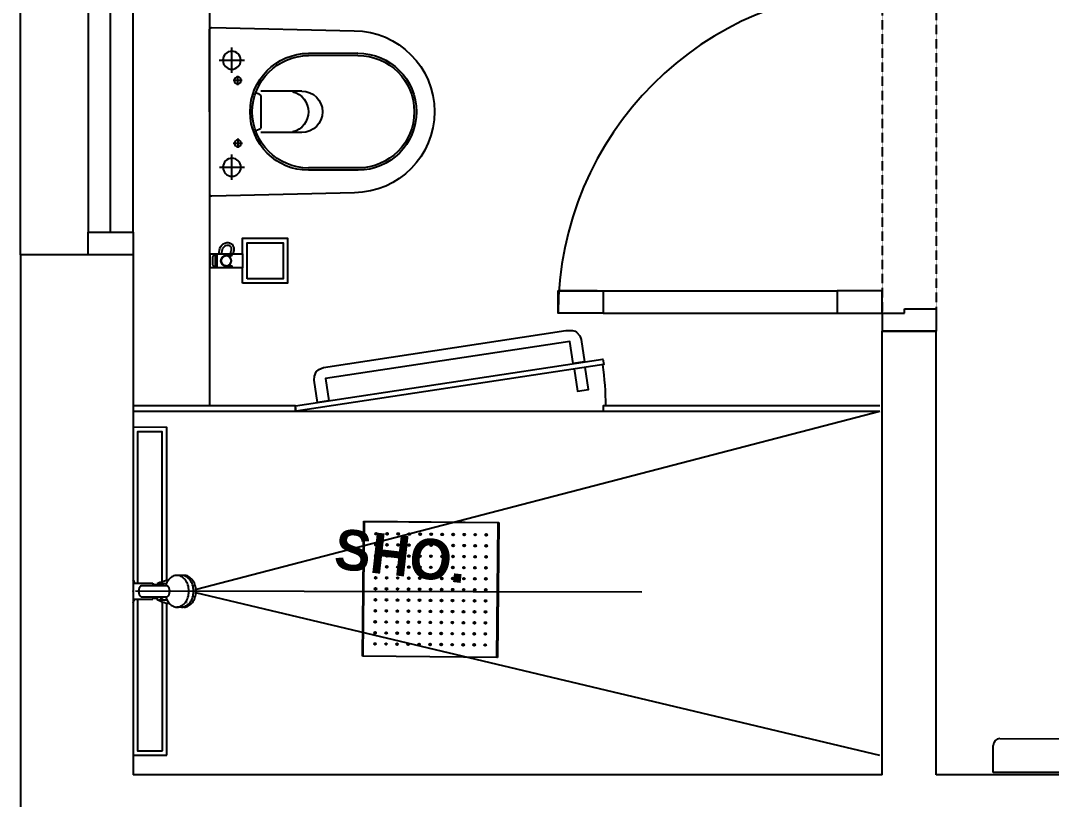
# Model space of a CAD drawing. Extents: x -678889171 to 586587, y -792238163 to 335485.
# Drawn here: x 83495 to 85786, y 76246 to 77978 of the extents above; entities that cross this region are included whole.
import ezdxf
from ezdxf.enums import TextEntityAlignment as Align

# ---------------------------------------------------------------- set-up
doc = ezdxf.new("R2010")
doc.units = 0
doc.header["$MEASUREMENT"] = 0
doc.set_wipeout_variables(frame=1)
doc.linetypes.add('XR-A-TYP36$0$XR-A-TYP-2-3-4-5-6-7-8-9-10$0$HIDDEN', pattern=[0.375, 0.25, -0.125])
doc.layers.get('0').update_dxf_attribs({"color": 8})
for name, color, linetype in [('9TH-FURN$0$XR-A-9TH-OLD DESIGN$0$A-SITE-PATT', 252, 'Continuous'), ('9TH-FURN$0$XR-A-9TH-OLD DESIGN$0$I-FURN', 252, 'Continuous'), ('XR-A-9TH-FLOOR$0$A-WALL', 252, 'Continuous'), ('XR-A-TYP36$0$A-FURN-SANT', 252, 'Continuous'), ('XR-A-TYP36$0$A-GLAZ', 252, 'Continuous'), ('XR-A-TYP36$0$A-SITE-PATT', 252, 'Continuous'), ('XR-A-TYP36$0$I-FLOR', 252, 'Continuous'), ('XR-A-TYP36$0$I-WC', 252, 'Continuous'), ('XR-A-TYP36$0$Main builing-00$0$I-WC', 252, 'Continuous'), ('XR-A-TYP36$0$XR-A-TYP-2-3-4-5-6-7-8-9-10$0$A-DOOR', 252, 'Continuous'), ('XR-A-TYP36$0$XR-A-TYP-2-3-4-5-6-7-8-9-10$0$A-FLOR-OVHD', 252, 'XR-A-TYP36$0$XR-A-TYP-2-3-4-5-6-7-8-9-10$0$HIDDEN'), ('XR-A-TYP36$0$XR-A-TYP-2-3-4-5-6-7-8-9-10$0$A-GLAZ', 252, 'Continuous'), ('XR-A-TYP36$0$XR-A-TYP-2-3-4-5-6-7-8-9-10$0$A-WALL', 252, 'Continuous'), ('XR-A-TYP36$0$XREF_3BR$0$I-GLAZ-FULL', 252, 'Continuous'), ('XR-A-TYP36$0$XREF_3BR$0$WC-SERIAL', 252, 'Continuous')]:
    doc.layers.add(name, color=color, linetype=linetype)
doc.styles.add('XR-A-TYP36$0$XREF_1BR$0$KZT', font='')
doc.styles.add('XR-A-TYP36$0$XREF_3BR$0$Standard', font='arial.ttf')
doc.styles.get('XR-A-TYP36$0$XREF_1BR$0$KZT').set_extended_font_data('AvantGarde LT Medium', bold=True)

# ---------------------------------------------------------------- blocks, each defined once
blk = doc.blocks.new('9TH-FURN$0$XR-A-9TH-OLD DESIGN$0$XREF_1BR$0$GFDF')
at = {"layer": '9TH-FURN$0$XR-A-9TH-OLD DESIGN$0$I-FURN'}
for p, q in [((45353.9, 8278.2, 0), (48387.1, 8278.2, 0)), ((48387.1, 8278.2, 0), (48387.1, 8218.2, 0)), ((48372.1, 8203.2, 0), (45368.9, 8203.2, 0)), ((48372.1, 8203.2, 0), (48372.1, 8203.2, 0))]:
    blk.add_line(p, q, dxfattribs=at)
blk.add_arc((48372.1, 8218.2, 0), 15, 270, 0, dxfattribs=at)
blk = doc.blocks.new('9TH-FURN$0$XR-A-9TH-OLD DESIGN$0$f1')
at = {"layer": '9TH-FURN$0$XR-A-9TH-OLD DESIGN$0$I-FURN', "extrusion": (-1.27567e-09, -1.34126e-09, 1), "rotation": 179.7973208748322}
blk.add_blockref('9TH-FURN$0$XR-A-9TH-OLD DESIGN$0$XREF_1BR$0$GFDF', (136894.8, 70891.1, 0), dxfattribs=at)
blk = doc.blocks.new('XR-A-TYP36$0$XREF_3BR$0$YHFH')
at = {"layer": 'XR-A-TYP36$0$A-FURN-SANT'}
for p, q in [((3812.9, 8626), (3812.9, 8570.1)), ((3785, 8598.1), (3840.8, 8598.1)), ((4093.3, 8605.1), (3983.3, 8605.1)), ((4093.3, 8600), (3983.3, 8600)), ((3825.9, 8534.2), (3825.9, 8555.2)), ((3836.2, 8545.1), (3815.7, 8545.1)), ((3873.8, 8514.4), (3865.7, 8517.3)), ((3968.3, 8521.1), (3877.1, 8521.1)), ((3877.1, 8440.4), (3877.1, 8509.7)), ((3873.8, 8435.7), (3865.7, 8432.8)), ((3825.9, 8415.9), (3825.9, 8394.9)), ((3968.3, 8429), (3877.1, 8429)), ((3812.9, 8388), (3812.9, 8332.1)), ((3836.2, 8405.1), (3815.7, 8405.1)), ((3785, 8360.1), (3840.8, 8360.1)), ((4093.3, 8350.1), (3983.3, 8350.1)), ((4093.3, 8345.1), (3983.3, 8345.1))]:
    blk.add_line(p, q, dxfattribs=at)
blk.add_lwpolyline([(3763.3, 8292.6, 0.420556), (3768.4, 8287.6), (4085, 8295.1, 0.990797), (4085, 8655.1), (3768.3, 8662.6, 0.414202), (3763.3, 8657.6)], format="xyb", close=True, dxfattribs=at)
for centre, radius in [((3812.9, 8598.1), 20), ((3825.9, 8545.1), 7.5), ((3825.9, 8405.1), 7.5), ((3812.9, 8360.1), 20)]:
    blk.add_circle(centre, radius, dxfattribs=at)
for centre, radius, start, end in [((3983.3, 8475.1), 130, 90, 270), ((3983.3, 8475.1), 125, 90, 270), ((4093.3, 8475.1), 130, 270, 90), ((4093.3, 8475.1), 125, 270, 90), ((3872.1, 8509.7), 5, 0, 70.2415), ((3937.1, 8475.1), 46, 284.2033, 75.7967), ((3968.3, 8475.1), 46, 270, 90), ((3872.1, 8440.4), 5, 289.7585, 0)]:
    blk.add_arc(centre, radius, start, end, dxfattribs=at)
blk = doc.blocks.new('XR-A-TYP36$0$Main builing-00$0$210915_PA_Layout$0$Xref_Tower B_01-09F|Gutter1')
blk.add_wipeout([(0, 0), (0, -0.1), (0.1, -0.1), (0.1, 0)]).dxf.layer = 'XR-A-TYP36$0$A-FURN-SANT'
at = {"layer": 'XR-A-TYP36$0$A-FURN-SANT'}
for points in [[(0, 0), (0.1, 0), (0.1, -0.1), (0, -0.1)], [(0.01, -0.01), (0.09, -0.01), (0.09, -0.09), (0.01, -0.09)]]:
    blk.add_lwpolyline(points, close=True, dxfattribs=at)
blk = doc.blocks.new('XR-A-TYP36$0$Main builing-00$0$210915_PA_Layout$0$A$C42064D30')
blk.add_wipeout([(15.7, -72.9), (15.7, -16.2), (14.8, -15.6), (14.8, 0), (-15, 0), (-14.8, -15.6), (-15.7, -16.2), (-15.7, -20.9), (-19.5, -21), (-24.7, -21.8), (-29.7, -23.4), (-34.1, -26.2), (-37.5, -29.9), (-40.1, -34.8), (-40.8, -39.3), (-40.4, -43.4), (-38.8, -47.1), (-36.4, -50.1), (-33, -52.2), (-28.5, -53.7), (-23.9, -53.5), (-19.1, -52.7), (-15.7, -51.7), (-15.7, -45.5), (-19.5, -46.5), (-25, -47.6), (-28.9, -47.6), (-31.1, -46.5), (-33.4, -44.5), (-34.6, -41.5), (-34.6, -38), (-33.8, -35.3), (-32.2, -32.5), (-29.8, -30.5), (-26.1, -28.5), (-21.9, -27.4), (-17.6, -26.8), (-15.7, -26.9), (-15.7, -20.9), (-15.7, -72.9)]).dxf.layer = 'XR-A-TYP36$0$A-FURN-SANT'
at = {"layer": 'XR-A-TYP36$0$A-FURN-SANT'}
for points in [[(-11.5, -50), (-14.5, -50), (-15, 0), (15, 0), (14.5, -50), (11.5, -50)], [(-14.8, -15.6), (-15, 0), (15, 0), (14.8, -15.6)], [(15.7, -16.2), (-15.7, -16.2)], [(-13.5, -14.8), (13.5, -14.8)], [(-12.4, -11.8), (12.4, -11.8)], [(-11.5, -36.4), (-11.5, -50)], [(11.5, -36.4), (11.5, -50)]]:
    blk.add_lwpolyline(points, dxfattribs=at)
for points in [[(-15.6, -20.9, 0.127976), (-30.7, -24, 0.250832), (-40.6, -37.9, 0.487455), (-25.2, -53.6, 0.040635), (-15.7, -51.7, 0.040635)], [(-15.7, -26.9, 0.129566), (-28, -29.4, 0.250832), (-34.7, -38.7, 0.487455), (-25.9, -47.6, 0.048655), (-15.7, -45.5, 0.044421)]]:
    blk.add_lwpolyline(points, format="xyb", dxfattribs=at)
blk.add_lwpolyline([(-15.7, -72.9), (15.7, -72.9), (15.7, -16.2), (13.5, -14.8), (12.4, -11.8), (12.9, -11.2), (12.9, -9.3), (10.9, -7.6), (8.2, -6.9), (-8.2, -6.9), (-10.9, -7.6), (-12.9, -9.3), (-12.9, -11.2), (-12.4, -11.8), (-13.5, -14.8), (-15.7, -16.2)], close=True, dxfattribs=at)
blk.add_circle((0, -36.4), 11.5, dxfattribs=at)
blk.add_arc((0, -36.4), 11.5, 0, 180, dxfattribs=at)
blk = doc.blocks.new('XR-A-TYP36$0$XREF_3BR$0$XREF-1BA$0$11TH FLOOR PLAN EAST TOWER$0$11TH TO 17TH FLOOR PLAN EAST TOWER$0$CEILING SHOWER')
at = {"layer": 'XR-A-TYP36$0$A-FURN-SANT'}
for p, q in [((0, 30), (30, 30)), ((0, 0), (0, 30)), ((0, 30), (0.1, 29.9)), ((0.1, 29.9), (0.1, 0.1)), ((29.9, 29.9), (0.1, 29.9)), ((30, 30), (29.9, 29.9)), ((29.9, 0.1), (29.9, 29.9)), ((30, 30), (30, 0)), ((0.1, 0.1), (0, 0)), ((30, 0), (0, 0)), ((0.1, 0.1), (29.9, 0.1)), ((29.9, 0.1), (30, 0))]:
    blk.add_line(p, q, dxfattribs=at)
for centre, radius in [((2.75, 27.25), 0.2), ((2.75, 27.25), 0.175), ((2.75, 27.25), 0.125), ((2.75, 27.25), 0.05), ((5.2, 27.25), 0.2), ((5.2, 27.25), 0.175), ((5.2, 27.25), 0.125), ((5.2, 27.25), 0.05), ((7.65, 27.25), 0.2), ((7.65, 27.25), 0.175), ((7.65, 27.25), 0.125), ((7.65, 27.25), 0.05), ((10.1, 27.25), 0.2), ((10.1, 27.25), 0.175), ((10.1, 27.25), 0.125), ((10.1, 27.25), 0.05), ((12.55, 27.25), 0.2), ((12.55, 27.25), 0.175), ((12.55, 27.25), 0.125), ((12.55, 27.25), 0.05), ((15, 27.25), 0.2), ((15, 27.25), 0.175), ((15, 27.25), 0.125), ((15, 27.25), 0.05), ((17.45, 27.25), 0.2), ((17.45, 27.25), 0.175), ((17.45, 27.25), 0.125), ((17.45, 27.25), 0.05), ((19.9, 27.25), 0.2), ((19.9, 27.25), 0.175), ((19.9, 27.25), 0.125), ((19.9, 27.25), 0.05), ((22.35, 27.25), 0.2), ((22.35, 27.25), 0.175), ((22.35, 27.25), 0.125), ((22.35, 27.25), 0.05), ((24.8, 27.25), 0.2), ((24.8, 27.25), 0.175), ((24.8, 27.25), 0.125), ((24.8, 27.25), 0.05), ((27.25, 27.25), 0.2), ((27.25, 27.25), 0.175), ((27.25, 27.25), 0.125), ((27.25, 27.25), 0.05), ((2.75, 24.8), 0.2), ((2.75, 24.8), 0.175), ((2.75, 24.8), 0.125), ((2.75, 24.8), 0.05), ((5.2, 24.8), 0.2), ((5.2, 24.8), 0.175), ((5.2, 24.8), 0.125), ((5.2, 24.8), 0.05), ((7.65, 24.8), 0.2), ((7.65, 24.8), 0.175), ((7.65, 24.8), 0.125), ((7.65, 24.8), 0.05), ((10.1, 24.8), 0.2), ((10.1, 24.8), 0.175), ((10.1, 24.8), 0.125), ((10.1, 24.8), 0.05), ((12.55, 24.8), 0.2), ((12.55, 24.8), 0.175), ((12.55, 24.8), 0.125), ((12.55, 24.8), 0.05), ((15, 24.8), 0.2), ((15, 24.8), 0.175), ((15, 24.8), 0.125), ((15, 24.8), 0.05), ((17.45, 24.8), 0.2), ((17.45, 24.8), 0.175), ((17.45, 24.8), 0.125), ((17.45, 24.8), 0.05), ((19.9, 24.8), 0.2), ((19.9, 24.8), 0.175), ((19.9, 24.8), 0.125), ((19.9, 24.8), 0.05), ((22.35, 24.8), 0.2), ((22.35, 24.8), 0.175), ((22.35, 24.8), 0.125), ((22.35, 24.8), 0.05), ((24.8, 24.8), 0.2), ((24.8, 24.8), 0.175), ((24.8, 24.8), 0.125), ((24.8, 24.8), 0.05), ((27.25, 24.8), 0.2), ((27.25, 24.8), 0.175), ((27.25, 24.8), 0.125), ((27.25, 24.8), 0.05), ((2.75, 22.35), 0.2), ((2.75, 22.35), 0.175), ((2.75, 22.35), 0.125), ((2.75, 22.35), 0.05), ((5.2, 22.35), 0.2), ((5.2, 22.35), 0.175), ((5.2, 22.35), 0.125), ((5.2, 22.35), 0.05), ((7.65, 22.35), 0.2), ((7.65, 22.35), 0.175), ((7.65, 22.35), 0.125), ((7.65, 22.35), 0.05), ((10.1, 22.35), 0.2), ((10.1, 22.35), 0.175), ((10.1, 22.35), 0.125), ((10.1, 22.35), 0.05), ((12.55, 22.35), 0.2), ((12.55, 22.35), 0.175), ((12.55, 22.35), 0.125), ((12.55, 22.35), 0.05), ((15, 22.35), 0.2), ((15, 22.35), 0.175), ((15, 22.35), 0.125), ((15, 22.35), 0.05), ((17.45, 22.35), 0.2), ((17.45, 22.35), 0.175), ((17.45, 22.35), 0.125), ((17.45, 22.35), 0.05), ((19.9, 22.35), 0.2), ((19.9, 22.35), 0.175), ((19.9, 22.35), 0.125), ((19.9, 22.35), 0.05), ((22.35, 22.35), 0.2), ((22.35, 22.35), 0.175), ((22.35, 22.35), 0.125), ((22.35, 22.35), 0.05), ((24.8, 22.35), 0.2), ((24.8, 22.35), 0.175), ((24.8, 22.35), 0.125), ((24.8, 22.35), 0.05), ((27.25, 22.35), 0.2), ((27.25, 22.35), 0.175), ((27.25, 22.35), 0.125), ((27.25, 22.35), 0.05), ((2.75, 19.9), 0.2), ((2.75, 19.9), 0.175), ((2.75, 19.9), 0.125), ((2.75, 19.9), 0.05), ((5.2, 19.9), 0.2), ((5.2, 19.9), 0.175), ((5.2, 19.9), 0.125), ((5.2, 19.9), 0.05), ((7.65, 19.9), 0.2), ((7.65, 19.9), 0.175), ((7.65, 19.9), 0.125), ((7.65, 19.9), 0.05), ((10.1, 19.9), 0.2), ((10.1, 19.9), 0.175), ((10.1, 19.9), 0.125), ((10.1, 19.9), 0.05), ((12.55, 19.9), 0.2), ((12.55, 19.9), 0.175), ((12.55, 19.9), 0.125), ((12.55, 19.9), 0.05), ((15, 19.9), 0.2), ((15, 19.9), 0.175), ((15, 19.9), 0.125), ((15, 19.9), 0.05), ((17.45, 19.9), 0.2), ((17.45, 19.9), 0.175), ((17.45, 19.9), 0.125), ((17.45, 19.9), 0.05), ((19.9, 19.9), 0.2), ((19.9, 19.9), 0.175), ((19.9, 19.9), 0.125), ((19.9, 19.9), 0.05), ((22.35, 19.9), 0.2), ((22.35, 19.9), 0.175), ((22.35, 19.9), 0.125), ((22.35, 19.9), 0.05), ((24.8, 19.9), 0.2), ((24.8, 19.9), 0.175), ((24.8, 19.9), 0.125), ((24.8, 19.9), 0.05), ((27.25, 19.9), 0.2), ((27.25, 19.9), 0.175), ((27.25, 19.9), 0.125), ((27.25, 19.9), 0.05), ((2.75, 17.45), 0.2), ((2.75, 17.45), 0.175), ((2.75, 17.45), 0.125), ((2.75, 17.45), 0.05), ((5.2, 17.45), 0.2), ((5.2, 17.45), 0.175), ((5.2, 17.45), 0.125), ((5.2, 17.45), 0.05), ((7.65, 17.45), 0.2), ((7.65, 17.45), 0.175), ((7.65, 17.45), 0.125), ((7.65, 17.45), 0.05), ((10.1, 17.45), 0.2), ((10.1, 17.45), 0.175), ((10.1, 17.45), 0.125), ((10.1, 17.45), 0.05), ((12.55, 17.45), 0.2), ((12.55, 17.45), 0.175), ((12.55, 17.45), 0.125), ((12.55, 17.45), 0.05), ((15, 17.45), 0.2), ((15, 17.45), 0.175), ((15, 17.45), 0.125), ((15, 17.45), 0.05), ((17.45, 17.45), 0.2), ((17.45, 17.45), 0.175), ((17.45, 17.45), 0.125), ((17.45, 17.45), 0.05), ((19.9, 17.45), 0.2), ((19.9, 17.45), 0.175), ((19.9, 17.45), 0.125), ((19.9, 17.45), 0.05), ((22.35, 17.45), 0.2), ((22.35, 17.45), 0.175), ((22.35, 17.45), 0.125), ((22.35, 17.45), 0.05), ((24.8, 17.45), 0.2), ((24.8, 17.45), 0.175), ((24.8, 17.45), 0.125), ((24.8, 17.45), 0.05), ((27.25, 17.45), 0.2), ((27.25, 17.45), 0.175), ((27.25, 17.45), 0.125), ((27.25, 17.45), 0.05), ((2.75, 15), 0.2), ((2.75, 15), 0.175), ((2.75, 15), 0.125), ((2.75, 15), 0.05), ((5.2, 15), 0.2), ((5.2, 15), 0.175), ((5.2, 15), 0.125), ((5.2, 15), 0.05), ((7.65, 15), 0.2), ((7.65, 15), 0.175), ((7.65, 15), 0.125), ((7.65, 15), 0.05), ((10.1, 15), 0.2), ((10.1, 15), 0.175), ((10.1, 15), 0.125), ((10.1, 15), 0.05), ((12.55, 15), 0.2), ((12.55, 15), 0.175), ((12.55, 15), 0.125), ((12.55, 15), 0.05), ((15, 15), 0.2), ((15, 15), 0.175), ((15, 15), 0.125), ((15, 15), 0.05), ((17.45, 15), 0.2), ((17.45, 15), 0.175), ((17.45, 15), 0.125), ((17.45, 15), 0.05), ((19.9, 15), 0.2), ((19.9, 15), 0.175), ((19.9, 15), 0.125), ((19.9, 15), 0.05), ((22.35, 15), 0.2), ((22.35, 15), 0.175), ((22.35, 15), 0.125), ((22.35, 15), 0.05), ((24.8, 15), 0.2), ((24.8, 15), 0.175), ((24.8, 15), 0.125), ((24.8, 15), 0.05), ((27.25, 15), 0.2), ((27.25, 15), 0.175), ((27.25, 15), 0.125), ((27.25, 15), 0.05), ((2.75, 12.55), 0.2), ((2.75, 12.55), 0.175), ((2.75, 12.55), 0.125), ((2.75, 12.55), 0.05), ((5.2, 12.55), 0.2), ((5.2, 12.55), 0.175), ((5.2, 12.55), 0.125), ((5.2, 12.55), 0.05), ((7.65, 12.55), 0.2), ((7.65, 12.55), 0.175), ((7.65, 12.55), 0.125), ((7.65, 12.55), 0.05), ((10.1, 12.55), 0.2), ((10.1, 12.55), 0.175), ((10.1, 12.55), 0.125), ((10.1, 12.55), 0.05), ((12.55, 12.55), 0.2), ((12.55, 12.55), 0.175), ((12.55, 12.55), 0.125), ((12.55, 12.55), 0.05), ((15, 12.55), 0.2), ((15, 12.55), 0.175), ((15, 12.55), 0.125), ((15, 12.55), 0.05), ((17.45, 12.55), 0.2), ((17.45, 12.55), 0.175), ((17.45, 12.55), 0.125), ((17.45, 12.55), 0.05), ((19.9, 12.55), 0.2), ((19.9, 12.55), 0.175), ((19.9, 12.55), 0.125), ((19.9, 12.55), 0.05), ((22.35, 12.55), 0.2), ((22.35, 12.55), 0.175), ((22.35, 12.55), 0.125), ((22.35, 12.55), 0.05), ((24.8, 12.55), 0.2), ((24.8, 12.55), 0.175), ((24.8, 12.55), 0.125), ((24.8, 12.55), 0.05), ((27.25, 12.55), 0.2), ((27.25, 12.55), 0.175), ((27.25, 12.55), 0.125), ((27.25, 12.55), 0.05), ((2.75, 10.1), 0.2), ((2.75, 10.1), 0.175), ((2.75, 10.1), 0.125), ((2.75, 10.1), 0.05), ((5.2, 10.1), 0.2), ((5.2, 10.1), 0.175), ((5.2, 10.1), 0.125), ((5.2, 10.1), 0.05), ((7.65, 10.1), 0.2), ((7.65, 10.1), 0.175), ((7.65, 10.1), 0.125), ((7.65, 10.1), 0.05), ((10.1, 10.1), 0.2), ((10.1, 10.1), 0.175), ((10.1, 10.1), 0.125), ((10.1, 10.1), 0.05), ((12.55, 10.1), 0.2), ((12.55, 10.1), 0.175), ((12.55, 10.1), 0.125), ((12.55, 10.1), 0.05), ((15, 10.1), 0.2), ((15, 10.1), 0.175), ((15, 10.1), 0.125), ((15, 10.1), 0.05), ((17.45, 10.1), 0.2), ((17.45, 10.1), 0.175), ((17.45, 10.1), 0.125), ((17.45, 10.1), 0.05), ((19.9, 10.1), 0.2), ((19.9, 10.1), 0.175), ((19.9, 10.1), 0.125), ((19.9, 10.1), 0.05), ((22.35, 10.1), 0.2), ((22.35, 10.1), 0.175), ((22.35, 10.1), 0.125), ((22.35, 10.1), 0.05), ((24.8, 10.1), 0.2), ((24.8, 10.1), 0.175), ((24.8, 10.1), 0.125), ((24.8, 10.1), 0.05), ((27.25, 10.1), 0.2), ((27.25, 10.1), 0.175), ((27.25, 10.1), 0.125), ((27.25, 10.1), 0.05), ((2.75, 7.65), 0.2), ((2.75, 7.65), 0.175), ((2.75, 7.65), 0.125), ((2.75, 7.65), 0.05), ((5.2, 7.65), 0.2), ((5.2, 7.65), 0.175), ((5.2, 7.65), 0.125), ((5.2, 7.65), 0.05), ((7.65, 7.65), 0.2), ((7.65, 7.65), 0.175), ((7.65, 7.65), 0.125), ((7.65, 7.65), 0.05), ((10.1, 7.65), 0.2), ((10.1, 7.65), 0.175), ((10.1, 7.65), 0.125), ((10.1, 7.65), 0.05), ((12.55, 7.65), 0.2), ((12.55, 7.65), 0.175), ((12.55, 7.65), 0.125), ((12.55, 7.65), 0.05), ((15, 7.65), 0.2), ((15, 7.65), 0.175), ((15, 7.65), 0.125), ((15, 7.65), 0.05), ((17.45, 7.65), 0.2), ((17.45, 7.65), 0.175), ((17.45, 7.65), 0.125), ((17.45, 7.65), 0.05), ((19.9, 7.65), 0.2), ((19.9, 7.65), 0.175), ((19.9, 7.65), 0.125), ((19.9, 7.65), 0.05), ((22.35, 7.65), 0.2), ((22.35, 7.65), 0.175), ((22.35, 7.65), 0.125), ((22.35, 7.65), 0.05), ((24.8, 7.65), 0.2), ((24.8, 7.65), 0.175), ((24.8, 7.65), 0.125), ((24.8, 7.65), 0.05), ((27.25, 7.65), 0.2), ((27.25, 7.65), 0.175), ((27.25, 7.65), 0.125), ((27.25, 7.65), 0.05), ((2.75, 5.2), 0.2), ((2.75, 5.2), 0.175), ((2.75, 5.2), 0.125), ((2.75, 5.2), 0.05), ((5.2, 5.2), 0.2), ((5.2, 5.2), 0.175), ((5.2, 5.2), 0.125), ((5.2, 5.2), 0.05), ((7.65, 5.2), 0.2), ((7.65, 5.2), 0.175), ((7.65, 5.2), 0.125), ((7.65, 5.2), 0.05), ((10.1, 5.2), 0.2), ((10.1, 5.2), 0.175), ((10.1, 5.2), 0.125), ((10.1, 5.2), 0.05), ((12.55, 5.2), 0.2), ((12.55, 5.2), 0.175), ((12.55, 5.2), 0.125), ((12.55, 5.2), 0.05), ((15, 5.2), 0.2), ((15, 5.2), 0.175), ((15, 5.2), 0.125), ((15, 5.2), 0.05), ((17.45, 5.2), 0.2), ((17.45, 5.2), 0.175), ((17.45, 5.2), 0.125), ((17.45, 5.2), 0.05), ((19.9, 5.2), 0.2), ((19.9, 5.2), 0.175), ((19.9, 5.2), 0.125), ((19.9, 5.2), 0.05), ((22.35, 5.2), 0.2), ((22.35, 5.2), 0.175), ((22.35, 5.2), 0.125), ((22.35, 5.2), 0.05), ((24.8, 5.2), 0.2), ((24.8, 5.2), 0.175), ((24.8, 5.2), 0.125), ((24.8, 5.2), 0.05), ((27.25, 5.2), 0.2), ((27.25, 5.2), 0.175), ((27.25, 5.2), 0.125), ((27.25, 5.2), 0.05), ((2.75, 2.75), 0.2), ((2.75, 2.75), 0.175), ((2.75, 2.75), 0.125), ((2.75, 2.75), 0.05), ((5.2, 2.75), 0.2), ((5.2, 2.75), 0.175), ((5.2, 2.75), 0.125), ((5.2, 2.75), 0.05), ((7.65, 2.75), 0.2), ((7.65, 2.75), 0.175), ((7.65, 2.75), 0.125), ((7.65, 2.75), 0.05), ((10.1, 2.75), 0.2), ((10.1, 2.75), 0.175), ((10.1, 2.75), 0.125), ((10.1, 2.75), 0.05), ((12.55, 2.75), 0.2), ((12.55, 2.75), 0.175), ((12.55, 2.75), 0.125), ((12.55, 2.75), 0.05), ((15, 2.75), 0.2), ((15, 2.75), 0.175), ((15, 2.75), 0.125), ((15, 2.75), 0.05), ((17.45, 2.75), 0.2), ((17.45, 2.75), 0.175), ((17.45, 2.75), 0.125), ((17.45, 2.75), 0.05), ((19.9, 2.75), 0.2), ((19.9, 2.75), 0.175), ((19.9, 2.75), 0.125), ((19.9, 2.75), 0.05), ((22.35, 2.75), 0.2), ((22.35, 2.75), 0.175), ((22.35, 2.75), 0.125), ((22.35, 2.75), 0.05), ((24.8, 2.75), 0.2), ((24.8, 2.75), 0.175), ((24.8, 2.75), 0.125), ((24.8, 2.75), 0.05), ((27.25, 2.75), 0.2), ((27.25, 2.75), 0.175), ((27.25, 2.75), 0.125), ((27.25, 2.75), 0.05)]:
    blk.add_circle(centre, radius, dxfattribs=at)
blk = doc.blocks.new('XR-A-TYP36$0$XREF_3BR$0$Ct370p')
at = {"layer": 'XR-A-TYP36$0$XREF_3BR$0$WC-SERIAL', "style": 'XR-A-TYP36$0$XREF_3BR$0$Standard', "flags": 3}
blk.add_attdef('SERIAL', text='', height=0.0236, dxfattribs=at).set_placement((0.0131, 0.0545), align=Align.TOP_CENTER)
blk.add_wipeout([(-0.0284, -0.0817), (-0.0328, -0.0877), (-0.0353, -0.0974), (-0.0351, -0.1), (-0.0353, -0.1131), (-0.0347, -0.1181), (-0.034, -0.1203), (-0.0317, -0.1247), (-0.0305, -0.1264), (-0.0283, -0.1289), (-0.025, -0.1318), (-0.0214, -0.1342), (-0.0173, -0.1363), (-0.007, -0.1391), (0, -0.1396), (0.0056, -0.1393), (0.0139, -0.1375), (0.0202, -0.1349), (0.0223, -0.1337), (0.0257, -0.1313), (0.0275, -0.1297), (0.0294, -0.1278), (0.0318, -0.1246), (0.0328, -0.1228), (0.0339, -0.1205), (0.0347, -0.1181), (0.0351, -0.1163), (0.0352, -0.1149), (0.0353, -0.0988), (0.0352, -0.095), (0.0343, -0.0912), (0.0336, -0.0892), (0.0328, -0.0877), (0.0304, -0.0841), (0.0286, -0.0818), (0.0263, -0.0797), (0.0241, -0.078), (0.0232, -0.073), (0.0221, -0.0684), (0.0212, -0.0654), (0.0202, -0.0623), (0.0191, -0.0595), (0.0164, -0.0535), (0.0148, -0.0535), (0.0157, -0.044), (0.0179, -0.044), (0.0179, -0.0034), (0.0201, -0.0028), (0.0219, -0.0021), (0.0219, -0.0021), (0.024, -0.0011), (0.0256, 0), (-0.0256, 0), (-0.0238, -0.001), (-0.0219, -0.0019), (-0.0206, -0.0024), (-0.0206, -0.0024), (-0.0195, -0.0027), (-0.0179, -0.0031), (-0.0179, -0.044), (-0.0157, -0.044), (-0.0156, -0.0459), (-0.0155, -0.0469), (-0.0153, -0.0487), (-0.0152, -0.0502), (-0.0151, -0.0513), (-0.0148, -0.0535), (-0.0183, -0.0535), (-0.0194, -0.0554), (-0.0208, -0.0581), (-0.0225, -0.0617), (-0.0241, -0.0657), (-0.0249, -0.0682), (-0.0254, -0.0702), (-0.0259, -0.0721), (-0.0263, -0.0738), (-0.0267, -0.0755), (-0.0271, -0.0777), (-0.0272, -0.0789), (-0.0274, -0.0807)]).dxf.layer = 'XR-A-TYP36$0$A-FURN-SANT'
at = {"layer": 'XR-A-TYP36$0$A-FURN-SANT'}
for p, q in [((-0.0179, 0.0001), (-0.0179, -0.0031)), ((-0.0179, -0.0031), (-0.0179, -0.044)), ((-0.0125, -0.0179), (-0.0125, -0.044)), ((0.0125, -0.0179), (0.0125, -0.044)), ((0.0179, -0.0034), (0.0179, 0)), ((0.0179, -0.0034), (0.0179, -0.044)), ((-0.0157, -0.044), (-0.0179, -0.044)), ((-0.0125, -0.044), (-0.0157, -0.044)), ((-0.0125, -0.044), (-0.0125, -0.0449)), ((-0.0125, -0.0449), (-0.0125, -0.0726)), ((0.0157, -0.044), (0.0125, -0.044)), ((0.0125, -0.044), (0.0125, -0.0449)), ((0.0125, -0.0449), (0.0125, -0.0726)), ((0.0179, -0.044), (0.0157, -0.044)), ((-0.0125, -0.0726), (-0.0125, -0.0755)), ((0.0125, -0.0726), (0.0125, -0.0755)), ((-0.0353, -0.1131), (-0.0353, -0.0974)), ((0.0353, -0.1131), (0.0353, -0.0974)), ((-0.025, -0.1197), (-0.025, -0.1203))]:
    blk.add_line(p, q, dxfattribs=at)
for points in [[(-0.0256, 0, 0.077689), (-0.0179, -0.0031)], [(0.0179, -0.0034, 0.114656), (0.0256, 0, -2.040379)], [(-0.0157, -0.044, 0.011754), (-0.0148, -0.0535, 0.871529)], [(0.0157, -0.044, -0.011754), (0.0148, -0.0535, -0.871529)], [(-0.0146, -0.0535), (-0.0183, -0.0535, 0.109472), (-0.0274, -0.0807, 0.086388)], [(-0.0199, -0.0754, 0.02661), (-0.0202, -0.0569, 42.430898)], [(-0.0125, -0.059, 0.178938), (-0.02, -0.0699, -7.981732)], [(-0.0125, -0.0535), (-0.0146, -0.0535, 0.161895)], [(0.0148, -0.0535), (0.0125, -0.0535, 0.161895)], [(0.0169, -0.0699, 0.122998), (0.0125, -0.0617, -7.981732)], [(0.0164, -0.0535), (0.0148, -0.0535, 0.161895)], [(0.0241, -0.078, 0.079947), (0.0164, -0.0535, -0.237182)], [(0.0169, -0.0741, -0.017041), (0.0168, -0.0551, -135.175436)], [(-0.0274, -0.0807, 0.011783), (-0.0284, -0.0817, 0.065531), (-0.0328, -0.0877, 0.126727), (-0.0353, -0.0974, 0.126727)], [(-0.0125, -0.0726, 0.007696), (-0.0139, -0.073, 0.085827), (-0.025, -0.0786, 0.02845), (-0.0274, -0.0807, 0.126727)], [(0.0241, -0.078, 0.078791), (0.0139, -0.073, 0.007696), (0.0125, -0.0726, 0.075508)], [(0.0353, -0.0974, 0.126727), (0.0328, -0.0877, 0.075666), (0.0276, -0.0809, 0.030149), (0.025, -0.0786, 0.006989), (0.0241, -0.078, 0.007696)], [(-0.0353, -0.0974, 0.126727), (-0.0328, -0.1071, 0.106057), (-0.025, -0.1161, 0.085827), (-0.0139, -0.1218, 0.075508), (0, -0.1239, 0.075508), (0.0139, -0.1218, 0.085827), (0.025, -0.1161, 0.106057), (0.0328, -0.1071, 0.126727), (0.0353, -0.0974, 0.126727)], [(-0.0353, -0.1078, 0.126727), (-0.0328, -0.1175, 0.106057), (-0.025, -0.1266, 0.085827), (-0.0139, -0.1322, 0.075508), (0, -0.1343, 0.075508), (0.0139, -0.1322, 0.085827), (0.025, -0.1266, 0.106057), (0.0328, -0.1175, 0.126727), (0.0353, -0.1078, 0.126727)], [(-0.0353, -0.1131, 0.126727), (-0.0328, -0.1228, 0.106057), (-0.025, -0.1318, 0.07797), (-0.015, -0.1371, 0.007804), (-0.0139, -0.1375, 0.075508), (0, -0.1396, 0.075508), (0.0139, -0.1375, 0.007804), (0.015, -0.1371, 0.07797), (0.025, -0.1318, 0.106057), (0.0328, -0.1228, 0.126727), (0.0353, -0.1131, 0.126727)], [(0.0353, -0.0988, 0.018272), (0.0353, -0.0974, 0.126727)]]:
    blk.add_lwpolyline(points, format="xyb", dxfattribs=at)
blk.add_lwpolyline([(0.0256, 0), (-0.0256, 0)], dxfattribs=at)
for centre, start, end in [((0, -0.0282), 39.4183, 140.5817), ((0, -0.0652), 219.4183, 320.5817)]:
    blk.add_arc(centre, 0.0162, start, end, dxfattribs=at)
blk.add_point((0, 0), dxfattribs=at)
blk.add_point((0, 0), dxfattribs=at)
blk = doc.blocks.new('XR-A-TYP36$0$wash bath')
at = {"layer": 'XR-A-TYP36$0$A-FURN-SANT', "extrusion": (1.91581e-10, 2.95419e-09, 1), "elevation": 0}
blk.add_lwpolyline([(88201.6, 62833.1), (86665.7, 63198.2), (88201.6, 63598.2)], dxfattribs=at)
at = {"layer": 'XR-A-TYP36$0$A-GLAZ', "extrusion": (1.40162e-10, 2.95707e-09, 1), "elevation": 0}
blk.add_lwpolyline([(86904.4, 63598.3), (86902.6, 63610.2), (87586.2, 63714.4), (87588, 63702.5)], close=True, dxfattribs=at)
at = {"layer": 'XR-A-TYP36$0$A-GLAZ', "extrusion": (1.91581e-10, 2.95419e-09, 1), "elevation": 0}
blk.add_lwpolyline([(86541.8, 63610.2), (86541.8, 63598.2), (86902.7, 63598.2), (86902.6, 63610.2)], close=True, dxfattribs=at)
blk.add_lwpolyline([(88201.6, 63610.2), (87587.1, 63610.2), (87587.1, 63598.2), (88201.6, 63598.2)], dxfattribs=at)
at = {"layer": 'XR-A-TYP36$0$I-FLOR', "extrusion": (-1.91581e-10, 2.95419e-09, 1), "elevation": 0}
blk.add_lwpolyline([(86902.7, 63598.2), (87594.2, 63598.2)], dxfattribs=at)
at = {"layer": 'XR-A-TYP36$0$I-WC', "extrusion": (1.40162e-10, 2.95707e-09, 1), "elevation": 0}
blk.add_lwpolyline([(87503.5, 63777.7), (87518.6, 63778.1), (87524.2, 63776.1), (87527.7, 63773.9), (87534.7, 63766), (87537.6, 63757.6), (87545.1, 63708.1), (87520.4, 63704.4), (87512.9, 63753.8), (86969.2, 63670.9), (86976.7, 63621.5), (86952, 63617.7), (86944.5, 63667.2), (86944.8, 63676.4), (86949, 63685.7), (86954.8, 63691.4), (86965.4, 63695.6)], close=True, dxfattribs=at)
at = {"layer": 'XR-A-TYP36$0$XREF_3BR$0$I-GLAZ-FULL', "extrusion": (1.40162e-10, 2.95707e-09, 1), "elevation": 0}
blk.add_lwpolyline([(87522.2, 63692.5), (87529.8, 63643.1), (87554.5, 63646.8), (87546.9, 63696.3)], dxfattribs=at)
at = {"layer": 'XR-A-TYP36$0$XREF_3BR$0$I-GLAZ-FULL'}
blk.add_arc((86897.9, 63609.8, 0), 694.6, 0.0294, 7.6498, dxfattribs=at)
at = {"layer": 'XR-A-TYP36$0$A-FURN-SANT', "xscale": -1, "rotation": 180.080663673561}
blk.add_blockref('XR-A-TYP36$0$XREF_3BR$0$YHFH', (82936.6, 72733.6, 0), dxfattribs=at)
at = {"layer": 'XR-A-TYP36$0$A-FURN-SANT', "xscale": 999.9999999999941, "yscale": 999.9999999999941, "zscale": 999.9999999999941, "rotation": 90.08288951150627}
blk.add_blockref('XR-A-TYP36$0$Main builing-00$0$210915_PA_Layout$0$Xref_Tower B_01-09F|Gutter1', (86785.3, 63883, 0), dxfattribs=at)
at = {"layer": 'XR-A-TYP36$0$A-FURN-SANT', "extrusion": (1.91236e-10, 2.88356e-09, 1), "xscale": 9.999998164084374, "yscale": 9.999998164084374, "zscale": 9.999998164084374, "rotation": 179.4378435952735}
blk.add_blockref('XR-A-TYP36$0$XREF_3BR$0$XREF-1BA$0$11TH FLOOR PLAN EAST TOWER$0$11TH TO 17TH FLOOR PLAN EAST TOWER$0$CEILING SHOWER', (87354.7, 63350.9, 0), dxfattribs=at)
at = {"layer": 'XR-A-TYP36$0$A-FURN-SANT', "extrusion": (1.21012e-10, 2.95702e-09, 1), "insert": (87137, 63276.5, 0), "char_height": 90, "attachment_point": 5, "text_direction": (0.993525, -0.113611, 0), "style": 'XR-A-TYP36$0$XREF_1BR$0$KZT'}
blk.add_mtext_dynamic_manual_height_columns('SHO.', width=201.122, gutter_width=905.9, heights=[0], dxfattribs=at)
blk.add_wipeout([(86541.9, 62833.7), (86541.8, 63562.7), (86616.8, 63562.6), (86616.9, 62833.7)]).translate(0, 0, 0).dxf.layer = 'XR-A-TYP36$0$A-FURN-SANT'
at = {"layer": 'XR-A-TYP36$0$Main builing-00$0$I-WC', "xscale": -1, "rotation": 90.08288951150618}
blk.add_blockref('XR-A-TYP36$0$Main builing-00$0$210915_PA_Layout$0$A$C42064D30', (86712.3, 63932.9, 0), dxfattribs=at)
blk.add_wipeout([(86541.9, 62833.7), (86541.8, 63562.7), (86616.8, 63562.6), (86616.9, 62833.7)]).translate(0, 0, 0).dxf.layer = 'XR-A-TYP36$0$A-FURN-SANT'
at = {"layer": 'XR-A-TYP36$0$A-FURN-SANT'}
blk.add_line((86711.6, 64781.1, 0), (86711.6, 63610.2, 0), dxfattribs=at)
at = {"layer": 'XR-A-TYP36$0$A-FURN-SANT', "elevation": 0}
for points in [[(86616.9, 62833.7), (86616.8, 63562.6), (86541.8, 63562.7), (86541.9, 62833.7)], [(86606.9, 62843.7), (86606.8, 63552.6), (86551.8, 63552.6), (86551.9, 62843.7)]]:
    blk.add_lwpolyline(points, close=True, dxfattribs=at)
at = {"layer": 'XR-A-TYP36$0$A-FURN-SANT', "extrusion": (1.76078e-10, 6.11301e-09, 1), "xscale": 1000, "yscale": 1000, "zscale": 1000, "rotation": 90.0126703255382}
blk.add_blockref('XR-A-TYP36$0$XREF_3BR$0$Ct370p', (86541.9, 63198.2, 0), dxfattribs=at)
at = {"layer": 'XR-A-TYP36$0$A-FURN-SANT'}
blk.add_line((87672.4, 63196.2, 0), (86547.3, 63198.2, 0), dxfattribs=at)
blk = doc.blocks.new('*U1434')
for p, q in [((0, -20), (0, -140)), ((50, -20), (0, -20)), ((50, -90), (50, -20)), ((750, -90), (750, -20)), ((750, -20), (800, -20)), ((800, -20), (800, -140)), ((40, -140), (40, -90)), ((40, -90), (50, -90)), ((760, -90), (750, -90)), ((760, -140), (760, -90)), ((40, -140), (0, -140)), ((760, -140), (800, -140)), ((710, -760), (710, -240)), ((760, -760), (760, -240))]:
    blk.add_line(p, q)
for points in [[(710, -240), (760, -240), (760, -140), (710, -140), (710, -227)], [(710, -760), (760, -760), (760, -860), (710, -860), (710, -773), (710, -860)]]:
    blk.add_lwpolyline(points, close=True)
blk.add_arc((760, -140), 720, 180, 270)
at = {"layer": 'XR-A-TYP36$0$XR-A-TYP-2-3-4-5-6-7-8-9-10$0$A-FLOR-OVHD'}
for p, q in [((50, -20), (750, -20)), ((40, -140), (760, -140))]:
    blk.add_line(p, q, dxfattribs=at)
blk = doc.blocks.new('*U1431')
at = {"layer": 'XR-A-TYP36$0$XR-A-TYP-2-3-4-5-6-7-8-9-10$0$A-GLAZ'}
for p, q in [((80476.1, 59997.1), (79976.1, 59997.1)), ((79976.1, 59947.1), (80476.1, 59947.1)), ((79976.1, 59897.1), (80476.1, 59897.1))]:
    blk.add_line(p, q, dxfattribs=at)
blk.add_lwpolyline([(79926.1, 60147.1), (80526.1, 60147.1)], dxfattribs=at)
for points in [[(79926.1, 59997.1), (79976.1, 59997.1), (79976.1, 59897.1), (79926.1, 59897.1)], [(80476.1, 59997.1), (80526.1, 59997.1), (80526.1, 59897.1), (80476.1, 59897.1)]]:
    blk.add_lwpolyline(points, close=True, dxfattribs=at)
blk = doc.blocks.new('XR-A-TYP36')
at = {"layer": 'XR-A-TYP36$0$XR-A-TYP-2-3-4-5-6-7-8-9-10$0$A-WALL'}
for p, q in [((86295, 63935), (86295, 62655)), ((88210, 62778.7), (86545, 62778.7)), ((91670, 62778.7), (88330, 62778.7))]:
    blk.add_line(p, q, dxfattribs=at)
blk.add_lwpolyline([(88330, 62778.7), (88330, 63765)], dxfattribs=at)
at = {"layer": 'XR-A-TYP36$0$A-SITE-PATT'}
blk.add_blockref('XR-A-TYP36$0$wash bath', (3.2, -11.4, 0), dxfattribs=at)
at = {"layer": 'XR-A-TYP36$0$XR-A-TYP-2-3-4-5-6-7-8-9-10$0$A-WALL'}
blk.add_line((86545, 63935), (86545, 62778.7), dxfattribs=at)
for points in [[(86545, 63935), (86295, 63935)], [(88210, 62778.7), (88210, 63765)]]:
    blk.add_lwpolyline(points, dxfattribs=at)
at = {"layer": 'XR-A-TYP36$0$XR-A-TYP-2-3-4-5-6-7-8-9-10$0$A-WALL', "elevation": 0}
blk.add_lwpolyline([(88210, 63765), (88330, 63765)], dxfattribs=at)
at = {"layer": 'XR-A-TYP36$0$XR-A-TYP-2-3-4-5-6-7-8-9-10$0$A-DOOR', "extrusion": (1.96384e-11, -1.37745e-23, -1), "xscale": -1.000000000000009, "zscale": -1.000000000000009, "rotation": 90}
blk.add_blockref('*U1434', (-88350, 64565, 0), dxfattribs=at)
at = {"layer": 'XR-A-TYP36$0$XR-A-TYP-2-3-4-5-6-7-8-9-10$0$A-GLAZ', "rotation": 90.00000374161704}
blk.add_blockref('*U1431', (146442.1, -15991.1), dxfattribs=at)

msp = doc.modelspace()

# ---------------------------------------------------------------- block references
at = {"layer": '9TH-FURN$0$XR-A-9TH-OLD DESIGN$0$A-SITE-PATT'}
msp.add_blockref('9TH-FURN$0$XR-A-9TH-OLD DESIGN$0$f1', (-2822.4, 13522.1, 0), dxfattribs=at)

# ---------------------------------------------------------------- next in the draw order: block references
at = {"layer": 'XR-A-9TH-FLOOR$0$A-WALL'}
msp.add_blockref('XR-A-TYP36', (-2800.4, 13522.1), dxfattribs=at)

doc.saveas('drawing.dxf')
